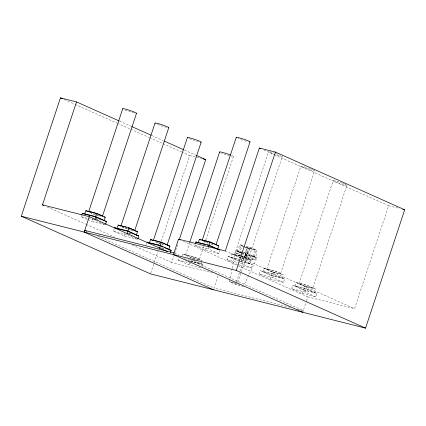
<?xml version="1.0" encoding="UTF-8"?>
<svg xmlns="http://www.w3.org/2000/svg" width="426" height="426" viewBox="0 0 426 426"><rect width="100%" height="100%" fill="white"/><g stroke="black" fill="none" stroke-linecap="round" stroke-linejoin="round"><path stroke-width="0.32" stroke-dasharray="2.13 1.6" d="M244.79 246.872L246.494 247.634L245.339 254.732L244.583 257.027L254.982 259.647L255.738 257.357L256.894 250.259L250.648 247.469L245.749 246.233M232.127 268.731L229.481 281.666L235.722 284.451L243.523 286.421M232.261 268.082L235.839 250.621L247.543 253.571L256.91 257.751L244.359 284.627M235.722 284.451L236.329 282.56M236.531 281.927L245.211 254.801L242.868 253.758M87.17 219.395L81.185 216.722L81.563 215.577M88.23 218.501L94.636 220.114L105.403 224.923L91.952 221.531L93.086 218.096M127.486 234.779L137.657 239.316L124.206 235.924L113.438 231.116L114.195 228.831M124.206 235.924L124.962 233.634M146.043 245.014L146.608 243.294M158.403 245.674L159.159 243.384L155.714 241.846M150.719 273.263L158.009 251.228M161.337 241.153L189.655 155.533L182.376 152.284M212.712 272.89L171.689 262.544L174.404 254.333M174.612 253.699L178.164 242.964M200.39 267.688L188.862 264.78L178.095 259.972L178.851 257.687M182.03 256.218L182.786 253.928L193.548 256.644L202.158 260.488L191.402 257.773L182.786 253.928M185.587 254.924L189.559 242.921M220.066 250.131L218.927 253.561L205.481 250.168L194.714 245.365L195.092 244.22M188.862 264.78L189.996 261.346L203.447 264.738L202.691 267.027M201.78 261.633L201.024 263.923L190.268 261.207L191.024 258.917M192.792 258.933L193.548 256.644M191.924 262.224L192.488 260.504M199.357 259.498A7.258 0.618 18.3 0 0 189.304 255.589A7.258 0.618 18.3 0 0 188.761 256.543A7.258 0.618 18.3 0 0 199.357 259.498L203.745 246.233M204.789 243.076L205.625 240.552M205.833 239.918L233.405 156.544M205.481 250.168L206.615 246.739M218.927 253.561L208.16 248.757L208.538 247.612M290.388 307.354L213.943 288.072L218.069 275.59M237.783 264.583L227.015 259.78L228.15 256.345L239.039 259.093M240.568 255.973L242.469 256.452L251.079 260.297L249.945 263.726L239.188 261.01L230.572 257.166L231.707 253.736L239.934 255.813M234.508 254.727L268.556 151.773M244.583 257.027L236.254 253.31L237.01 251.015L240.248 244.844L243.347 245.626M239.939 255.904L238.219 255.137L239.188 252.197L242.426 246.026L241.547 245.174L238.31 251.345L239.188 252.197L242.186 252.953M242.469 256.452L241.329 259.881L249.945 263.726M241.601 259.743L240.466 263.172L251.233 267.975L252.368 264.546L241.601 259.743L239.678 259.258M244.524 257.948L245.498 255.014L246.649 247.911L242.426 246.026L250.222 247.996L254.45 249.881L255.595 249.929L254.439 257.027L253.294 256.979L245.498 255.014L246.638 255.062L247.794 247.959L246.649 247.911L254.45 249.881L253.294 256.979L252.325 259.919L244.524 257.948L240.509 256.159M252.325 259.919L246.015 257.102L246.989 254.162L250.222 247.996L249.348 247.139L246.111 253.31L246.989 254.162L242.788 253.103M254.982 259.647L246.654 255.93L247.41 253.64L250.648 247.469M248.278 259.301L282.326 156.353M259.317 274.195L260.456 270.766L273.902 274.158L284.669 278.961L283.535 282.395L270.084 279.003L259.317 274.195L272.768 277.587L283.535 282.395M262.874 271.586L264.008 268.151L274.77 270.867L283.386 274.711L282.246 278.141L271.49 275.43L262.874 271.586L273.636 274.301L282.246 278.141M266.814 269.147L300.863 166.193A7.258 0.618 18.3 0 1 309.83 168.542M270.084 279.003L271.224 275.569L260.456 270.766M271.49 275.43L272.624 271.996L264.008 268.151M273.636 274.301L274.77 270.867M272.768 277.587L273.902 274.158M280.58 273.721A7.258 0.618 18.3 0 0 270.526 269.812A7.258 0.618 18.3 0 0 269.983 270.766A7.258 0.618 18.3 0 0 280.58 273.721L314.628 170.767M291.624 288.615L292.758 285.18L306.203 288.572L316.976 293.381L315.836 296.81L302.391 293.418L291.624 288.615L305.069 292.007L315.836 296.81M295.181 286L296.315 282.571L307.071 285.282L315.687 289.126L314.553 292.561L303.791 289.845L295.181 286L305.937 288.716L314.553 292.561M299.116 283.562L333.164 180.608M302.391 293.418L303.525 289.989L292.758 285.18M303.791 289.845L304.925 286.416L296.315 282.571M305.937 288.716L307.071 285.282M305.069 292.007L306.203 288.572M303.216 310.586L302.843 311.704L306.331 301.235M306.539 300.612L307.78 296.869L237.394 265.457M312.886 288.136A7.258 0.618 18.3 0 0 302.827 284.233A7.258 0.618 18.3 0 0 302.284 285.18A7.258 0.618 18.3 0 0 312.886 288.136L346.934 185.188M307.78 296.869L354.57 308.674L388.624 205.721L262.98 149.648M237.708 282.379L241.127 272.358M241.34 271.735L247.543 253.571M189.655 155.533L202.52 158.781M388.624 205.721L399.556 208.479M246.494 247.634L256.894 250.259M95.759 214.842L101.452 216.28M211.184 243.96L213.714 244.599A7.258 0.618 18.3 0 1 212.782 244.359M242.511 252.405L237.01 251.015L241.175 252.874M243.113 252.554L247.41 253.64L255.738 257.357L245.339 254.732L241.771 253.14M245.211 254.801L256.91 257.751M236.254 253.31L240.536 254.391M241.148 254.546L246.654 255.93M95.887 218.597L99.684 219.55M95.653 218.74L100.776 220.034M238.219 255.137L240.019 255.589M240.615 255.738L246.015 257.102M81.185 216.722L87.591 218.336M194.714 245.365L208.16 248.757M128.013 229.236L133.705 230.674M251.079 260.297L240.323 257.581L231.707 253.736M230.572 257.166L240.067 259.562M128.141 232.99L131.938 233.949M129.184 233.459L133.029 234.428M240.2 261.479L252.368 264.546M113.438 231.116L126.889 234.508M227.015 259.78L239.183 262.847M159.159 243.384L161.055 243.864M161.688 244.023L164.223 244.662M272.624 271.996L283.386 274.711M239.066 264.908L251.233 267.975M158.653 246.974L163.717 248.251M161.598 247.927L165.437 248.896M271.224 275.569L284.669 278.961M304.925 286.416L315.687 289.126M303.525 289.989L316.976 293.381M178.095 259.972L191.546 263.364M234.88 283.029L229.481 281.666L239.859 285.18M297.454 309.138L303.237 310.597L188.564 259.413M119.594 121.144L131.117 126.288M151.747 135.495L163.27 140.639M184.501 150.112L196.029 155.256M64.081 99.492L74.396 104.093M75.003 104.365L116.862 123.045M117.464 123.316L130.207 129.003M130.814 129.27L149.009 137.396M149.617 137.667L162.359 143.349M162.966 143.621L181.769 152.013M240.248 244.844L244.22 246.622M235.839 250.621L242.282 253.497M203.426 241.111L208.016 243.166M225.295 250.973L354.57 308.674M228.15 256.345L238.917 261.154M183.398 241.356L236.792 265.185M89.897 212.473L94.492 214.523M122.15 226.866L126.746 228.916M193.878 260.467L203.447 264.738M192.983 260.334L201.024 263.923M174.612 253.188L178.856 255.083M184.522 258.646L190.268 261.207M87.767 219.662L91.952 221.531M47.329 207.041L85.546 224.097M86.153 224.369L114.663 237.09M132.257 244.945L171.689 262.544M98.076 236.361L213.943 288.072M231.611 155.49A7.258 0.618 18.3 0 1 231.169 156.262M229.694 155.879A7.258 0.618 18.3 0 1 221.435 153.03M162.854 244.284A7.258 0.618 18.3 0 1 161.71 243.944M159.915 243.368A7.258 0.618 18.3 0 1 157.034 242.351M156.518 242.149A7.258 0.618 18.3 0 1 155.565 241.771M198.463 141.757A7.258 0.618 18.3 0 1 188.159 138.162M132.465 230.359A7.258 0.618 18.3 0 1 129.296 229.476M127.507 228.9A7.258 0.618 18.3 0 1 121.698 226.648M166.513 127.406A7.258 0.618 18.3 0 1 156.779 124.174M100.211 215.966A7.258 0.618 18.3 0 1 99.253 215.721M98.736 215.577A7.258 0.618 18.3 0 1 97.043 215.082M95.248 214.507A7.258 0.618 18.3 0 1 90.898 212.909M90.477 212.728A7.258 0.618 18.3 0 1 89.444 212.249M134.259 113.012A7.258 0.618 18.3 0 1 124.525 109.775M241.707 256.468A7.258 0.618 18.3 0 1 248.283 259.28A7.258 0.618 18.3 0 1 241.68 257.762M241.079 257.565A7.258 0.618 18.3 0 1 234.529 254.817A7.258 0.618 18.3 0 1 239.913 255.893M282.172 156.129A7.258 0.618 18.3 0 1 275.127 154.611A7.258 0.618 18.3 0 1 268.875 151.709M269.637 151.805A7.258 0.618 18.3 0 1 273.961 152.939M275.755 153.514A7.258 0.618 18.3 0 1 280.532 155.293M313.866 170.187A7.258 0.618 18.3 0 1 309.223 169.601A7.258 0.618 18.3 0 1 300.863 166.193M310.394 168.749A7.258 0.618 18.3 0 1 311.459 169.149M311.949 169.34A7.258 0.618 18.3 0 1 312.833 169.708M346.78 184.964A7.258 0.618 18.3 0 1 340.337 183.643A7.258 0.618 18.3 0 1 333.217 180.571A7.258 0.618 18.3 0 1 342.131 182.962M342.696 183.164A7.258 0.618 18.3 0 1 343.761 183.569M344.251 183.76A7.258 0.618 18.3 0 1 346.168 184.607M212.26 244.215A7.258 0.618 18.3 0 1 211.147 243.896M208.777 243.145A7.258 0.618 18.3 0 1 204.001 241.366M246.308 141.267A7.258 0.618 18.3 0 1 239.428 138.977M238.933 138.785A7.258 0.618 18.3 0 1 238.049 138.418"/><path stroke-width="0.64" d="M173.446 254.599L178.499 239.172L225.295 250.973L259.343 148.024L275.42 152.077L404.7 209.773L365.556 328.137L150.511 273.891L21.3 216.227L60.444 97.863L76.52 101.921L118.987 120.872M43.686 205.412L42.472 204.874L76.52 101.921M81.755 215.008L82.319 213.293L95.77 216.685L106.537 221.488L105.589 224.348M104.114 220.668L105.249 217.239L96.638 213.394L85.876 210.678L84.742 214.113L94.87 216.664M88.683 211.669L122.731 108.721M173.957 252.895L84.705 230.391L84.151 232.074L213.389 289.749M84.172 232.085L89.268 216.674L42.472 204.874M96.638 213.394L95.504 216.823L103.539 220.412M94.822 219.544L95.77 216.685M136.496 113.295L102.448 216.248A7.258 0.618 18.3 0 0 99.279 214.629M116.996 228.506L118.13 225.072L128.892 227.788L137.507 231.632L136.368 235.067L127.757 231.222L128.892 227.788M120.936 226.068L154.984 123.114M127.076 233.938L128.024 231.078L114.573 227.686L115.771 228.219M168.749 127.688L134.701 230.642A7.258 0.618 18.3 0 0 134.547 230.423M137.848 238.746L138.791 235.887L128.024 231.078M149.409 242.969L150.543 239.54L161.305 242.256L169.915 246.1L168.781 249.53L164.186 247.479M153.344 240.53L187.392 137.577M161.305 242.256L160.165 245.685L163.041 246.968M159.489 248.406L160.437 245.546L146.986 242.149L148.78 242.953M201.163 142.156L167.114 245.104A7.258 0.618 18.3 0 0 162.317 242.879M170.448 252.639L171.204 250.35L160.437 245.546M179.208 239.801L205.737 159.59L196.636 155.527M189.767 242.287L219.635 151.97M195.278 243.645L195.848 241.931L209.299 245.323L219.465 249.86M217.643 249.311L218.778 245.877L210.162 242.032L199.405 239.321L198.271 242.751L205.864 244.668M236.254 137.358L202.206 240.312A7.258 0.618 18.3 0 1 208.506 241.755A7.258 0.618 18.3 0 1 215.822 244.668M210.162 242.032L209.028 245.467L207.132 244.987M208.729 247.037L209.299 245.323M215.977 244.886L250.025 141.933M365.556 328.137L236.276 270.435L275.42 152.077M203.165 158.941L205.737 159.59M402.772 209.288L404.7 209.773M103.987 216.919L105.249 217.239M216.877 245.397L218.778 245.877M105.259 221.169L106.537 221.488M134.973 230.993L137.507 231.632M117.629 228.666L127.124 231.062M136.229 235.237L138.791 235.887M167.386 245.461L169.915 246.1M150.043 243.129L159.537 245.525M168.643 249.705L171.204 250.35M21.3 216.227L236.276 270.435M259.343 148.024L260.558 148.562M131.725 126.559L151.139 135.223M164.484 141.176L183.894 149.84M60.444 97.863L62.265 98.678M199.405 239.321L201.125 240.088M209.603 245.722L214.198 247.772M215.343 248.283L217.068 249.056M195.848 241.931L197.643 242.729M178.499 239.172L180.363 240.003M85.876 210.678L87.602 211.45M118.13 225.072L120.43 226.1M150.543 239.54L152.838 240.568M82.319 213.293L84.114 214.092M89.247 216.669L167.525 251.601M173.403 254.578L302.684 312.274M84.705 230.391L86.547 231.217M219.789 152.189A7.258 0.618 18.3 0 1 222.58 152.428A7.258 0.618 18.3 0 1 230.237 154.926M154.425 240.562A7.258 0.618 18.3 0 1 158.749 241.696M159.34 241.883A7.258 0.618 18.3 0 1 161.736 242.676M187.546 137.8A7.258 0.618 18.3 0 1 194.591 139.318A7.258 0.618 18.3 0 1 200.848 142.22M122.012 226.1A7.258 0.618 18.3 0 1 126.341 227.228M128.727 228.006A7.258 0.618 18.3 0 1 133.934 230.061M155.133 123.332A7.258 0.618 18.3 0 1 162.178 124.855A7.258 0.618 18.3 0 1 168.435 127.752M88.997 211.605A7.258 0.618 18.3 0 1 95.28 213.213M95.877 213.41A7.258 0.618 18.3 0 1 98.757 214.427M122.88 108.939A7.258 0.618 18.3 0 1 129.925 110.456A7.258 0.618 18.3 0 1 136.182 113.359M236.409 137.577A7.258 0.618 18.3 0 1 243.454 139.1A7.258 0.618 18.3 0 1 249.705 141.996"/></g></svg>
